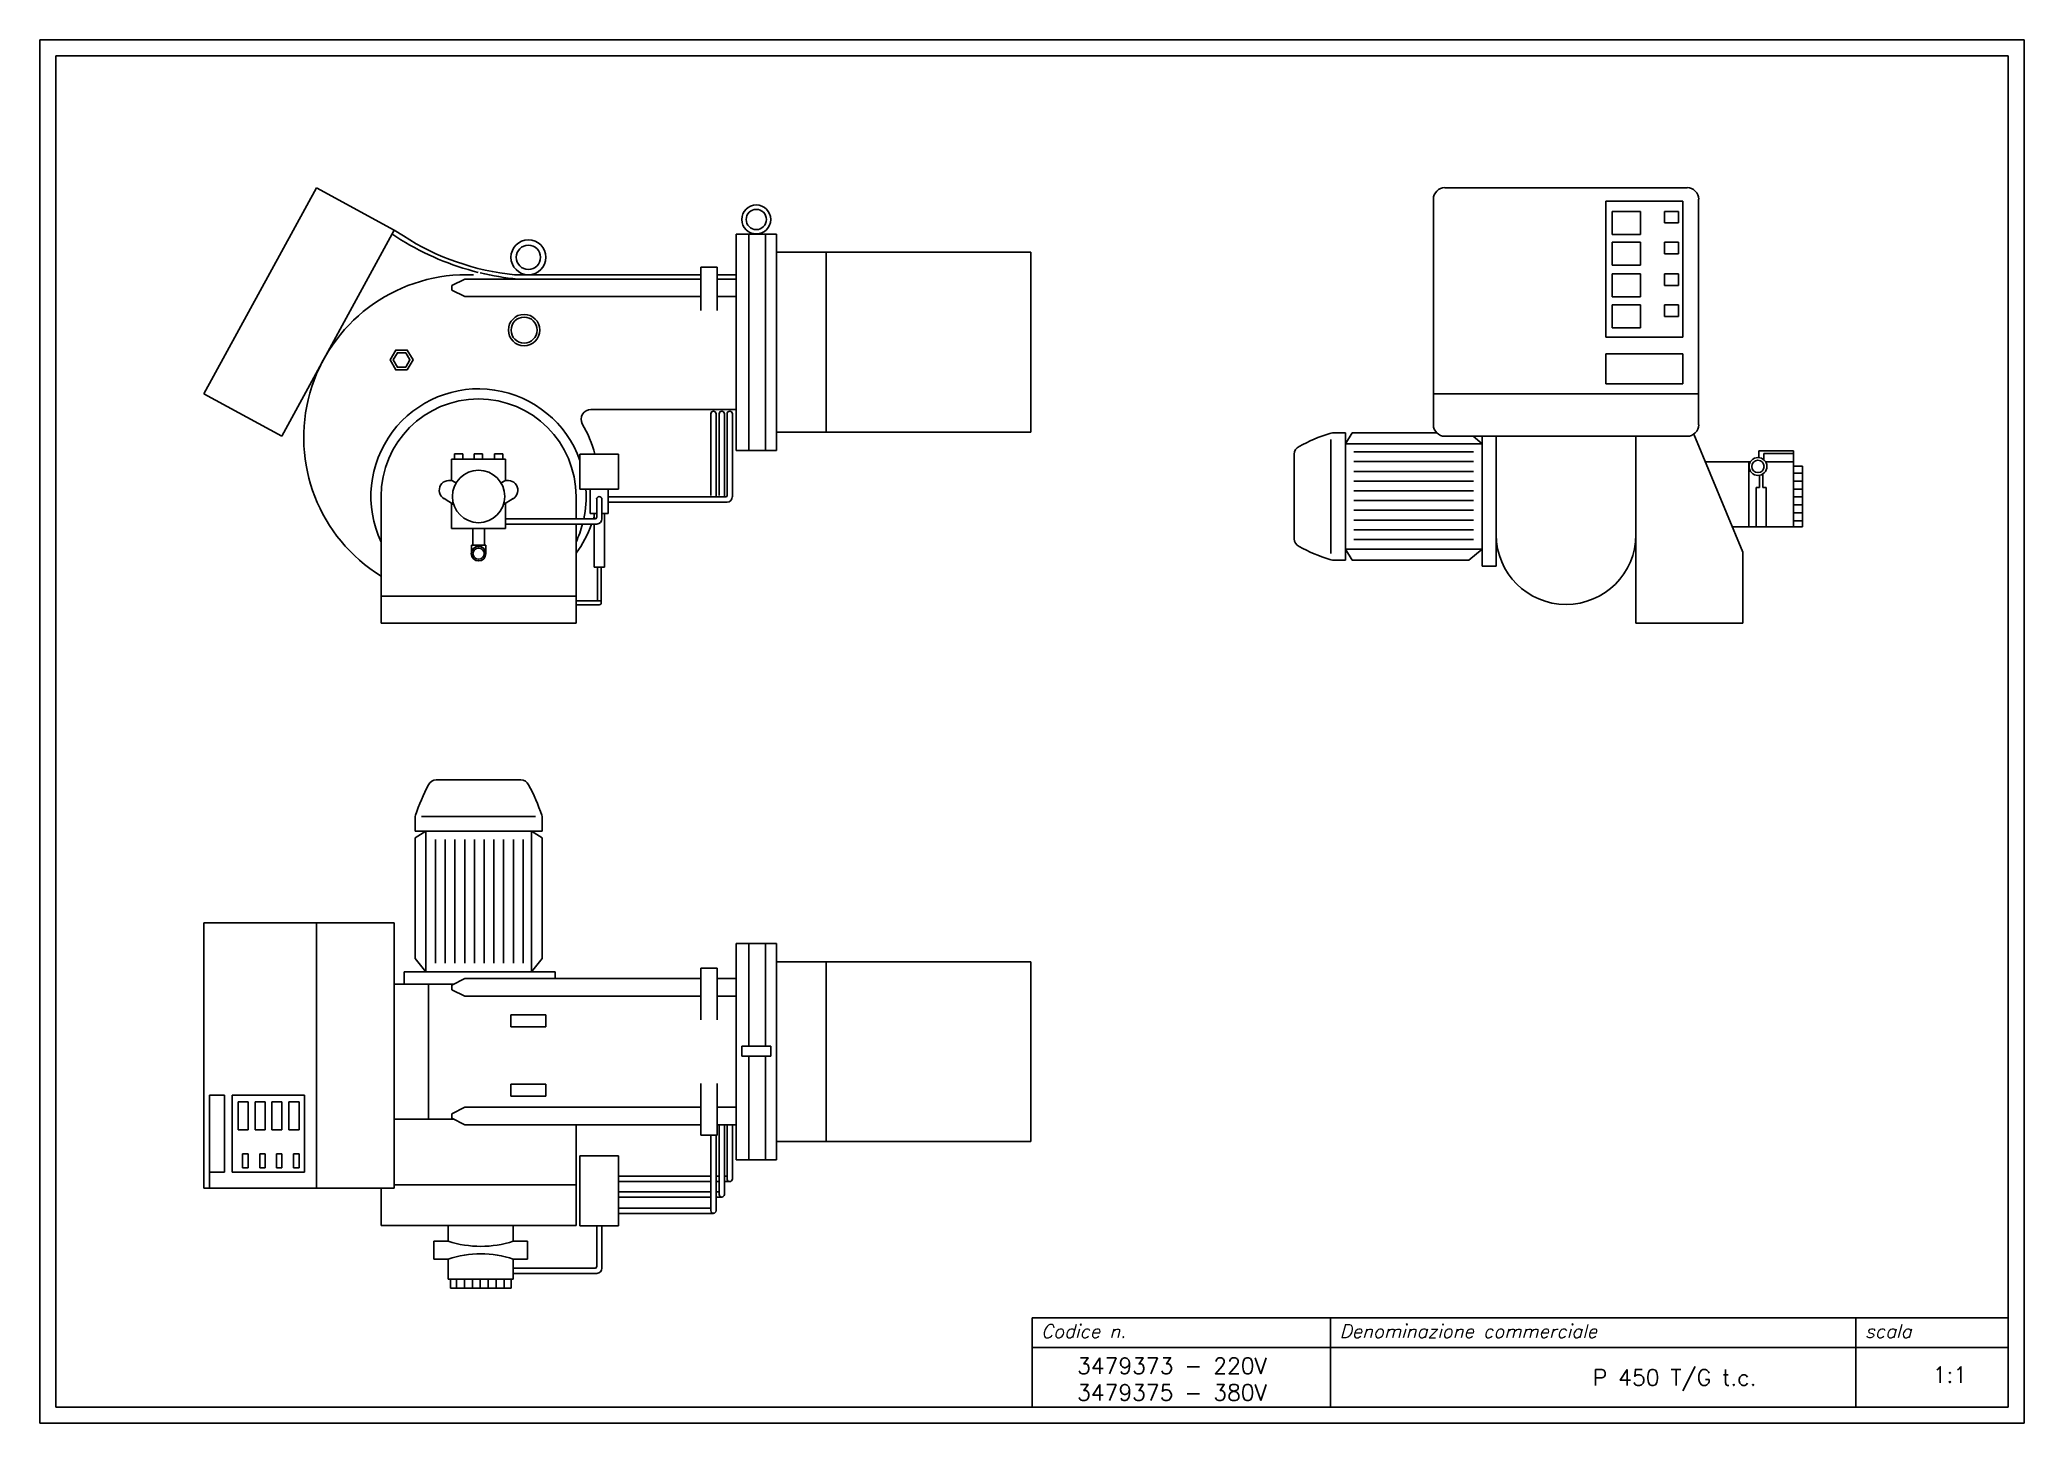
# Model space of a CAD drawing. Extents: x 0 to 3710, y 0 to 2586.
import ezdxf

# ---------------------------------------------------------------- set-up
doc = ezdxf.new("R2010")
doc.units = 0
doc.header["$LTSCALE"] = 5
doc.header["$MEASUREMENT"] = 0
doc.layers.get('0').update_dxf_attribs({"linetype": 'CONTINUOUS'})
doc.layers.add('CONTORNO_PAGINA', color=7, linetype='CONTINUOUS')
doc.layers.add('LAYER1', color=7, linetype='CONTINUOUS')
doc.styles.add('SIMPLEX_INCLINATO', font='simplex.shx', dxfattribs={"oblique": 15, "height": 2})

# ---------------------------------------------------------------- blocks, each defined once
blk = doc.blocks.new('A$C0ACC3EC1')
for p, q in [((434.2, 950), (592.4, 950)), ((394.5, 854), (394.5, 878.8)), ((394.5, 854), (632.1, 854)), ((394.5, 841.7), (414.7, 854)), ((414.7, 854), (612, 854)), ((632.1, 841.7), (612, 854)), ((632.1, 854), (632.1, 878.8)), ((394.5, 616.1), (394.5, 841.7)), ((632.1, 616.1), (632.1, 841.7)), ((0, 682.8), (355.8, 682.8)), ((0, 187), (0, 682.8)), ((355.8, 187), (355.8, 682.8)), ((995.1, 644.2), (1070, 644.2)), ((995.1, 239.8), (995.1, 644.2)), ((1070, 239.8), (1070, 644.2)), ((394.5, 616.1), (414.7, 591.4)), ((632.1, 616.1), (612, 591.4)), ((928.7, 598.3), (928.7, 501.4)), ((928.7, 598.3), (959.3, 598.3)), ((959.3, 598.3), (959.3, 501.4)), ((1070, 610), (1546, 610)), ((1546, 274), (1546, 610)), ((355.8, 568.1), (466.7, 568.1)), ((374.2, 591.4), (656.5, 591.4)), ((374.2, 591.4), (374.2, 568.1)), ((419.9, 568.1), (419.9, 315.9)), ((463.2, 566.3), (487.7, 578.6)), ((463.2, 557.9), (463.2, 566.3)), ((463.2, 557.9), (487.7, 545.6)), ((487.7, 578.6), (928.7, 578.6)), ((656.5, 591.4), (656.5, 578.6)), ((959.3, 578.6), (995.1, 578.6)), ((487.7, 545.6), (928.7, 545.6)), ((959.3, 545.6), (995.1, 545.6)), ((573.9, 488.6), (573.9, 511.1)), ((573.9, 511.1), (639.1, 511.1)), ((573.9, 488.6), (639.1, 488.6)), ((639.1, 488.6), (639.1, 511.1)), ((1005.4, 452.3), (1059.7, 452.3)), ((1005.4, 433.5), (1005.4, 452.3)), ((1059.7, 433.5), (1059.7, 452.3)), ((1005.4, 433.5), (1059.7, 433.5)), ((573.9, 381.2), (639.1, 381.2)), ((573.9, 358.7), (573.9, 381.2)), ((639.1, 358.7), (639.1, 381.2)), ((928.7, 285.7), (928.7, 382.6)), ((959.3, 285.7), (959.3, 382.6)), ((10.1, 187), (10.1, 360.5)), ((10.1, 360.5), (38.4, 360.5)), ((38.4, 216.6), (38.4, 360.5)), ((52.5, 360.5), (187.8, 360.5)), ((52.5, 216.6), (52.5, 360.5)), ((187.8, 216.6), (187.8, 360.5)), ((463.2, 326.1), (487.7, 338.4)), ((487.7, 338.4), (928.7, 338.4)), ((573.9, 358.7), (639.1, 358.7)), ((959.3, 338.4), (995.1, 338.4)), ((355.8, 315.9), (466.7, 315.9)), ((463.2, 326.1), (463.2, 317.7)), ((463.2, 317.7), (487.7, 305.4)), ((487.7, 305.4), (928.7, 305.4)), ((695.5, 305.4), (695.5, 116.8)), ((959.3, 305.4), (995.1, 305.4)), ((963.1, 175.1), (963.1, 305.4)), ((972.9, 175.1), (972.9, 305.4)), ((977.8, 204.1), (977.8, 305.4)), ((987.7, 204.1), (987.7, 305.4)), ((928.7, 285.7), (959.3, 285.7)), ((947.5, 144.8), (947.5, 285.7)), ((957.3, 144.8), (957.3, 285.7)), ((1070, 274), (1546, 274)), ((702.8, 247.6), (702.8, 116.5)), ((702.8, 247.6), (775.2, 247.6)), ((775.2, 247.6), (775.2, 116.5)), ((995.1, 239.8), (1070, 239.8)), ((0, 187), (355.8, 187)), ((10.1, 216.6), (38.4, 216.6)), ((52.5, 216.6), (187.8, 216.6)), ((331.1, 187), (331.1, 116.8)), ((775.2, 209.1), (947.5, 209.1)), ((775.2, 199.2), (947.5, 199.2)), ((957.3, 209.1), (963.1, 209.1)), ((957.3, 199.2), (963.1, 199.2)), ((972.9, 209.1), (977.8, 209.1)), ((972.9, 199.2), (982.8, 199.2)), ((775.2, 180), (947.5, 180)), ((775.2, 170.1), (947.5, 170.1)), ((775.2, 149.7), (947.5, 149.7)), ((957.3, 180), (963.1, 180)), ((957.3, 170.1), (968, 170.1)), ((331.1, 116.8), (695.5, 116.8)), ((456.7, 87.8), (456.7, 116.8)), ((578.3, 87.8), (578.3, 116.8)), ((702.8, 116.5), (775.2, 116.5)), ((734.1, 39.9), (734.1, 116.5)), ((743.9, 37.4), (743.9, 116.5)), ((775.2, 139.8), (952.4, 139.8)), ((429.7, 54.4), (429.7, 87.8)), ((456.7, 87.8), (429.7, 87.8)), ((578, 87.8), (604.9, 87.8)), ((604.9, 54.4), (604.9, 87.8)), ((456.7, 54.4), (429.7, 54.4)), ((456.7, 16.7), (456.7, 54.4)), ((578, 54.4), (604.9, 54.4)), ((578.3, 16.7), (578.3, 54.4)), ((578.3, 37.4), (731.5, 37.4)), ((456.7, 16.7), (578.3, 16.7)), ((460.9, 0), (460.9, 16.7)), ((574.1, 0), (574.1, 16.7)), ((578.3, 27.5), (734.1, 27.5)), ((460.9, 0), (574.1, 0))]:
    blk.add_line(p, q)
at = {"color": 8}
for p, q in [((406.6, 881.4), (620, 881.4)), ((414.7, 591.4), (414.7, 854)), ((612, 591.4), (612, 854)), ((432.9, 607.7), (432.9, 838.7)), ((451, 607.7), (451, 838.7)), ((469.2, 607.7), (469.2, 838.7)), ((487.4, 607.7), (487.4, 838.7)), ((505.6, 607.7), (505.6, 838.7)), ((523.8, 607.7), (523.8, 838.7)), ((542, 607.7), (542, 838.7)), ((560.2, 607.7), (560.2, 838.7)), ((578.4, 607.7), (578.4, 838.7)), ((596.6, 607.7), (596.6, 838.7)), ((1018.7, 452.3), (1018.7, 644.2)), ((1050, 452.3), (1050, 644.2)), ((1163.1, 274), (1163.1, 610)), ((1018.7, 239.8), (1018.7, 433.5)), ((1050, 239.8), (1050, 433.5)), ((63.8, 295.9), (63.8, 348.4)), ((63.8, 348.4), (82.6, 348.4)), ((82.6, 295.9), (82.6, 348.4)), ((95.8, 348.4), (114.5, 348.4)), ((95.8, 295.9), (95.8, 348.4)), ((114.5, 295.9), (114.5, 348.4)), ((127, 295.9), (127, 348.4)), ((127, 348.4), (145.7, 348.4)), ((145.7, 295.9), (145.7, 348.4)), ((158.9, 348.4), (177.7, 348.4)), ((158.9, 295.9), (158.9, 348.4)), ((177.7, 295.9), (177.7, 348.4)), ((63.8, 295.9), (82.6, 295.9)), ((95.8, 295.9), (114.5, 295.9)), ((127, 295.9), (145.7, 295.9)), ((158.9, 295.9), (177.7, 295.9)), ((72.2, 224.6), (72.2, 250.9)), ((72.2, 250.9), (82.6, 250.9)), ((72.2, 224.6), (82.6, 224.6)), ((82.6, 224.6), (82.6, 250.9)), ((104.2, 250.9), (114.5, 250.9)), ((104.2, 224.6), (104.2, 250.9)), ((104.2, 224.6), (114.5, 224.6)), ((114.5, 224.6), (114.5, 250.9)), ((135.4, 224.6), (135.4, 250.9)), ((135.4, 250.9), (145.7, 250.9)), ((135.4, 224.6), (145.7, 224.6)), ((145.7, 224.6), (145.7, 250.9)), ((167.3, 250.9), (177.7, 250.9)), ((167.3, 224.6), (167.3, 250.9)), ((167.3, 224.6), (177.7, 224.6)), ((177.7, 224.6), (177.7, 250.9)), ((472, 0), (472, 16.7)), ((486.8, 0), (486.8, 16.7)), ((501.7, 0), (501.7, 16.7)), ((516.5, 0), (516.5, 16.7)), ((531.4, 0), (531.4, 16.7)), ((546.2, 0), (546.2, 16.7)), ((561.1, 0), (561.1, 16.7))]:
    blk.add_line(p, q, dxfattribs=at)
at = {"color": 1}
for p, q in [((210.4, 187), (210.4, 682.8)), ((355.8, 193.2), (695.5, 193.2))]:
    blk.add_line(p, q, dxfattribs=at)
for centre, radius, start, end in [((740.3, 769.8), 363.3, 151.891, 161.7047), ((434.2, 934), 16, 90, 154.2355), ((592.4, 934), 16, 25.7645, 90), ((286.4, 769.8), 363.3, 18.2953, 28.109), ((410.5, 878.8), 16, 161.7047, 180), ((616.1, 878.8), 16, 0, 18.2953), ((982.8, 204.1), 4.92, 180, 0), ((968, 175.1), 4.92, 180, 0), ((952.4, 144.8), 4.92, 180, 0), ((517.5, 270.2), 192.2, 251.5675, 288.4325), ((517.5, -127.9), 192.2, 71.5675, 108.4325), ((731.5, 39.9), 2.55, 270, 0), ((734.1, 37.4), 9.85, 270, 0)]:
    blk.add_arc(centre, radius, start, end)
blk = doc.blocks.new('A$C4D2D64D7')
for p, q in [((210.4, 813.8), (0, 428.5)), ((355.8, 734.5), (210.4, 813.8)), ((355.8, 734.5), (145.4, 349.1)), ((995.1, 322.8), (995.1, 727.2)), ((995.1, 727.2), (1070, 727.2)), ((1070, 322.8), (1070, 727.2)), ((1070, 693), (1546, 693)), ((1546, 357), (1546, 693)), ((463.2, 630.8), (487.7, 643.1)), ((463.2, 630.8), (463.2, 622.4)), ((487.7, 643.1), (928.7, 643.1)), ((490.8, 651.1), (503.8, 651.1)), ((580.6, 651.1), (928.7, 651.1)), ((928.7, 584.2), (928.7, 665.4)), ((928.7, 665.4), (959.3, 665.4)), ((959.3, 584.2), (959.3, 665.4)), ((959.3, 651.1), (995.1, 651.1)), ((959.3, 643.1), (995.1, 643.1)), ((463.2, 622.4), (487.7, 610.1)), ((487.7, 610.1), (928.7, 610.1)), ((959.3, 610.1), (995.1, 610.1)), ((145.4, 349.1), (0, 428.5)), ((723.2, 398.9), (995.1, 398.9)), ((947.5, 238.4), (947.5, 391.1)), ((957.3, 235.8), (957.3, 391.1)), ((963.1, 238.4), (963.1, 391.1)), ((972.9, 235.8), (972.9, 391.1)), ((977.8, 238.4), (977.8, 391.1)), ((987.7, 235.8), (987.7, 391.1)), ((1070, 357), (1546, 357)), ((462.8, 306.4), (563.8, 306.4)), ((462.8, 306.4), (462.8, 266)), ((468.1, 316.5), (483.8, 316.5)), ((468.1, 306.4), (468.1, 316.5)), ((483.8, 316.5), (483.8, 306.4)), ((520.5, 316.5), (504.9, 316.5)), ((504.9, 316.5), (504.9, 306.4)), ((520.5, 306.4), (520.5, 316.5)), ((558.5, 316.5), (542.8, 316.5)), ((542.8, 316.5), (542.8, 306.4)), ((558.5, 306.4), (558.5, 316.5)), ((563.8, 306.4), (563.8, 266)), ((702.8, 315.7), (775.2, 315.7)), ((702.8, 315.7), (702.8, 250.1)), ((775.2, 315.7), (775.2, 250.1)), ((995.1, 322.8), (1070, 322.8)), ((471.3, 261.8), (467.7, 264)), ((555.3, 261.8), (559, 264)), ((331.1, 236.6), (331.1, 0)), ((466.6, 221.8), (448.8, 232.5)), ((462.8, 224.1), (462.8, 176.7)), ((560, 221.8), (577.8, 232.5)), ((563.8, 224.1), (563.8, 176.7)), ((695.5, 236.6), (695.5, 194.9)), ((702.8, 250.1), (775.2, 250.1)), ((722.2, 250.1), (722.2, 204.6)), ((734.1, 197.5), (734.1, 231.4)), ((743.9, 194.9), (743.9, 231.4)), ((755.8, 250.1), (755.8, 204.6)), ((755.8, 235.8), (975.3, 235.8)), ((755.8, 226), (977.8, 226)), ((563.8, 194.9), (731.5, 194.9)), ((722.2, 204.6), (734.1, 204.6)), ((729.1, 204.6), (729.1, 194.9)), ((743.9, 204.6), (755.8, 204.6)), ((748.9, 204.6), (748.9, 104.3)), ((462.8, 176.7), (563.8, 176.7)), ((502.4, 176.7), (502.4, 145.8)), ((524.2, 176.7), (524.2, 145.8)), ((563.8, 185.1), (734.1, 185.1)), ((695.5, 185.1), (695.5, 0)), ((729.1, 185.1), (729.1, 104.3)), ((526.9, 145.8), (499.8, 145.8)), ((499.8, 145.8), (499.8, 129.7)), ((526.9, 145.8), (526.9, 129.7)), ((729.1, 104.3), (748.9, 104.3)), ((735.4, 104.3), (735.4, 41.6)), ((742.6, 104.3), (742.6, 37.9)), ((695.5, 41.6), (739, 41.6)), ((331.1, 0), (695.5, 0)), ((695.5, 34.3), (739, 34.3))]:
    blk.add_line(p, q)
at = {"color": 8}
for p, q in [((1018.7, 322.8), (1018.7, 727.2)), ((1050, 322.8), (1050, 727.2)), ((1163.1, 357), (1163.1, 693))]:
    blk.add_line(p, q, dxfattribs=at)
at = {"color": 1}
blk.add_line((331.1, 50), (695.5, 50), dxfattribs=at)
at = {"color": 8}
blk.add_lwpolyline([(351.3, 727.5), (368.2, 716.6, 0.078503), (512.6, 655.5)], format="xyb", dxfattribs=at)
for points in [[(355.8, 734.5), (372.7, 723.5, 0.119403), (580.6, 651.1)], [(503.8, 651.1), (490.8, 651.1, 0.755869), (331.1, 87.8)], [(516.3, 654.6, 0.035401), (586.4, 642.9)], [(730.8, 315.7, 0.070187), (707.2, 372.4, -0.576083), (723.2, 398.9)], [(728, 194.9, 0.004132), (729.1, 198.4)], [(695.5, 130.4, 0.070819), (724.7, 185.1)]]:
    blk.add_lwpolyline(points, format="xyb")
blk.add_lwpolyline([(380.1, 473.1), (390.9, 491.7), (380.1, 510.3), (358.6, 510.3), (347.9, 491.7), (358.6, 473.1)], close=True)
blk.add_lwpolyline([(377.2, 478.1), (385.1, 491.7), (377.2, 505.3), (361.5, 505.3), (353.6, 491.7), (361.5, 478.1)], close=True, dxfattribs=at)
for centre, radius in [((1032.5, 754.4), 27.1), ((1032.5, 754.4), 18.9), ((606.5, 683.7), 32.6), ((606.5, 683.7), 22.7), ((598.4, 547.6), 29.3), ((513.3, 129.7), 13.6)]:
    blk.add_circle(centre, radius)
for centre, radius in [((598.4, 547.6), 24.3), ((513.3, 236.6), 49), ((513.3, 129.7), 10.4)]:
    blk.add_circle(centre, radius, dxfattribs=at)
at = {"color": 1}
for start, end in [(19.6073, 205.0576), (348.0551, 3.8459), (334.9424, 345.1721)]:
    blk.add_arc((513.3, 236.6), 201.2, start, end, dxfattribs=at)
for centre, radius, start, end in [((513.3, 236.6), 182.2, 0, 180), ((952.4, 391.1), 4.92, 0, 180), ((968, 391.1), 4.92, 0, 180), ((982.8, 391.1), 4.92, 0, 180), ((458.2, 248.2), 18.4, 59.0627, 239.0627), ((568.4, 248.2), 18.4, 300.9373, 120.9373), ((739, 231.4), 4.92, 0, 180), ((975.3, 238.4), 2.55, 270, 0), ((977.8, 235.8), 9.85, 270, 0), ((731.5, 197.5), 2.55, 270, 0), ((734.1, 194.9), 9.85, 270, 0), ((739, 37.9), 3.64, 270, 90)]:
    blk.add_arc(centre, radius, start, end)
blk = doc.blocks.new('A$C2B511E84')
for p, q in [((260.1, 370.7), (260.1, 792.3)), ((734.4, 813.8), (281.6, 813.8)), ((726.3, 788.3), (582.4, 788.3)), ((582.4, 534.3), (582.4, 788.3)), ((726.3, 534.3), (726.3, 788.3)), ((755.9, 370.7), (755.9, 792.3)), ((726.3, 534.3), (582.4, 534.3)), ((726.3, 503.4), (582.4, 503.4)), ((582.4, 447), (582.4, 503.4)), ((726.3, 447), (726.3, 503.4)), ((726.3, 447), (582.4, 447)), ((96, 355.3), (71.2, 355.3)), ((96, 117.8), (96, 355.3)), ((108.3, 355.3), (96, 335.2)), ((96, 137.9), (96, 335.2)), ((266.5, 355.3), (108.3, 355.3)), ((734.4, 349.1), (281.6, 349.1)), ((334.1, 349.1), (351.2, 335.2)), ((351.2, 106.2), (351.2, 349.1)), ((377.5, 106.2), (377.5, 349.1)), ((638.5, 0), (638.5, 349.1)), ((838.2, 132.3), (746.9, 353.1)), ((0, 157.5), (0, 315.6)), ((852.6, 301.5), (768.2, 301.5)), ((849.7, 180), (849.7, 301.5)), ((868.2, 321.9), (933.3, 321.9)), ((868.2, 309.4), (868.2, 321.9)), ((933.3, 301.5), (881, 301.5)), ((933.3, 180), (933.3, 321.9)), ((950, 293.2), (933.3, 293.2)), ((950, 180), (950, 293.2)), ((950, 180), (818.5, 180)), ((96, 117.8), (71.2, 117.8)), ((108.3, 117.8), (96, 137.9)), ((326.4, 117.8), (108.3, 117.8)), ((326.4, 117.8), (351.2, 137.9)), ((838.2, 0), (838.2, 132.3)), ((377.5, 106.2), (351.2, 106.2)), ((638.5, 0), (838.2, 0))]:
    blk.add_line(p, q)
at = {"color": 8}
for p, q in [((594.5, 726.5), (594.5, 769.5)), ((647, 769.5), (594.5, 769.5)), ((647, 726.5), (647, 769.5)), ((718.3, 769.5), (692, 769.5)), ((692, 748), (692, 769.5)), ((718.3, 748), (692, 748)), ((718.3, 748), (718.3, 769.5)), ((647, 726.5), (594.5, 726.5)), ((647, 711.7), (594.5, 711.7)), ((594.5, 668.7), (594.5, 711.7)), ((647, 668.7), (647, 711.7)), ((718.3, 711.7), (692, 711.7)), ((692, 690.2), (692, 711.7)), ((718.3, 690.2), (718.3, 711.7)), ((647, 668.7), (594.5, 668.7)), ((718.3, 690.2), (692, 690.2)), ((647, 652.6), (594.5, 652.6)), ((594.5, 609.6), (594.5, 652.6)), ((647, 609.6), (647, 652.6)), ((718.3, 652.6), (692, 652.6)), ((692, 631.1), (692, 652.6)), ((718.3, 631.1), (692, 631.1)), ((718.3, 631.1), (718.3, 652.6)), ((647, 609.6), (594.5, 609.6)), ((594.5, 551.8), (594.5, 594.8)), ((647, 594.8), (594.5, 594.8)), ((647, 551.8), (647, 594.8)), ((718.3, 594.8), (692, 594.8)), ((692, 573.3), (692, 594.8)), ((718.3, 573.3), (718.3, 594.8)), ((718.3, 573.3), (692, 573.3)), ((647, 551.8), (594.5, 551.8)), ((68.6, 129.9), (68.6, 343.3)), ((351.2, 335.2), (96, 335.2)), ((334.8, 319.9), (111.3, 319.9)), ((334.8, 301.7), (111.3, 301.7)), ((877.5, 317), (933.3, 317)), ((877.5, 305.5), (877.5, 317)), ((334.8, 283.5), (111.3, 283.5)), ((334.8, 265.3), (111.3, 265.3)), ((869.5, 276.2), (869.5, 253.4)), ((876, 278.8), (876, 253.4)), ((950, 280.2), (933.3, 280.2)), ((950, 265.3), (933.3, 265.3)), ((334.8, 247.1), (111.3, 247.1)), ((334.8, 228.9), (111.3, 228.9)), ((863.2, 253.4), (863.2, 180)), ((869.5, 253.4), (863.2, 253.4)), ((876, 253.4), (882.3, 253.4)), ((882.3, 253.4), (882.3, 180)), ((950, 250.5), (933.3, 250.5)), ((950, 235.6), (933.3, 235.6)), ((334.8, 210.7), (111.3, 210.7)), ((334.8, 192.5), (111.3, 192.5)), ((950, 220.8), (933.3, 220.8)), ((950, 205.9), (933.3, 205.9)), ((950, 191.1), (933.3, 191.1)), ((334.8, 174.3), (111.3, 174.3)), ((334.8, 156.1), (111.3, 156.1)), ((351.2, 137.9), (96, 137.9))]:
    blk.add_line(p, q, dxfattribs=at)
at = {"color": 1}
blk.add_line((755.9, 428.5), (260.1, 428.5), dxfattribs=at)
for radius in [16.7, 11.5]:
    blk.add_circle((866.8, 292.7), radius)
for centre, radius, start, end in [((281.6, 792.3), 21.6, 90, 180), ((734.4, 792.3), 21.6, 0, 90), ((180.2, 9.6), 363.3, 108.2953, 118.109), ((71.2, 339.3), 16, 90, 108.2953), ((281.6, 370.7), 21.6, 180, 270), ((734.4, 370.7), 21.6, 270, 0), ((16, 315.6), 16, 115.7645, 180), ((16, 157.5), 16, 180, 244.2355), ((508, 165.2), 130.5, 180, 0), ((180.2, 463.5), 363.3, 241.891, 251.7047), ((71.2, 133.8), 16, 251.7047, 270)]:
    blk.add_arc(centre, radius, start, end)

msp = doc.modelspace()

# ---------------------------------------------------------------- linework, layer by layer
at = {"layer": 'CONTORNO_PAGINA', "color": 150}
for p, q in [((0, 2586.4), (3709.9, 2586.4)), ((0, 0), (0, 2586.4)), ((3709.9, 0), (3709.9, 2586.4)), ((0, 0), (3709.9, 0))]:
    msp.add_line(p, q, dxfattribs=at)
at = {"layer": 'CONTORNO_PAGINA', "color": 5}
for p, q in [((30, 2556.4), (3679.9, 2556.4)), ((30, 30), (30, 2556.4)), ((3679.9, 30), (3679.9, 2556.4)), ((30, 30), (3679.9, 30))]:
    msp.add_line(p, q, dxfattribs=at)
at = {"layer": 'LAYER1', "color": 4}
for p, q in [((1855, 197.3), (3679.9, 197.3)), ((1855, 197.3), (1855, 30)), ((2413.1, 30), (2413.1, 197.3)), ((3395.1, 30), (3395.1, 197.3))]:
    msp.add_line(p, q, dxfattribs=at)
at = {"layer": 'LAYER1', "color": 150}
msp.add_line((1855, 142), (3679.9, 142), dxfattribs=at)

# ---------------------------------------------------------------- block references
for name, p in [('A$C4D2D64D7', (307.1, 1496)), ('A$C2B511E84', (2345.3, 1496)), ('A$C0ACC3EC1', (307.1, 252.7))]:
    msp.add_blockref(name, p)

# ---------------------------------------------------------------- texts
at = {"layer": 'LAYER1', "color": 5, "char_height": 25, "attachment_point": 1, "style": 'SIMPLEX_INCLINATO'}
for s, insert, width in [('Codice n.', (1872, 184.6), 200), ('Denominazione commerciale', (2430.1, 184.6), 941.254), ('scala', (3412.2, 184.6), 125.34)]:
    msp.add_mtext(s, dxfattribs=dict(at, insert=insert, width=width))
at = {"layer": 'LAYER1', "color": 5, "char_height": 30, "attachment_point": 7}
for s, insert, width in [('\\Fsimplex.shx;\\C7;3479373 - 220V\\P3479375 - 380V', (1939.3, 42.5), 702.718), ('\\Fsimplex.shx;\\C7;P 450 T/G t.c.', (2903.3, 60.6), 702.718), ('\\Fsimplex.shx;\\C7;1:1', (3538.7, 75.7), 137.899)]:
    msp.add_mtext(s, dxfattribs=dict(at, insert=insert, width=width))

doc.saveas('drawing.dxf')
